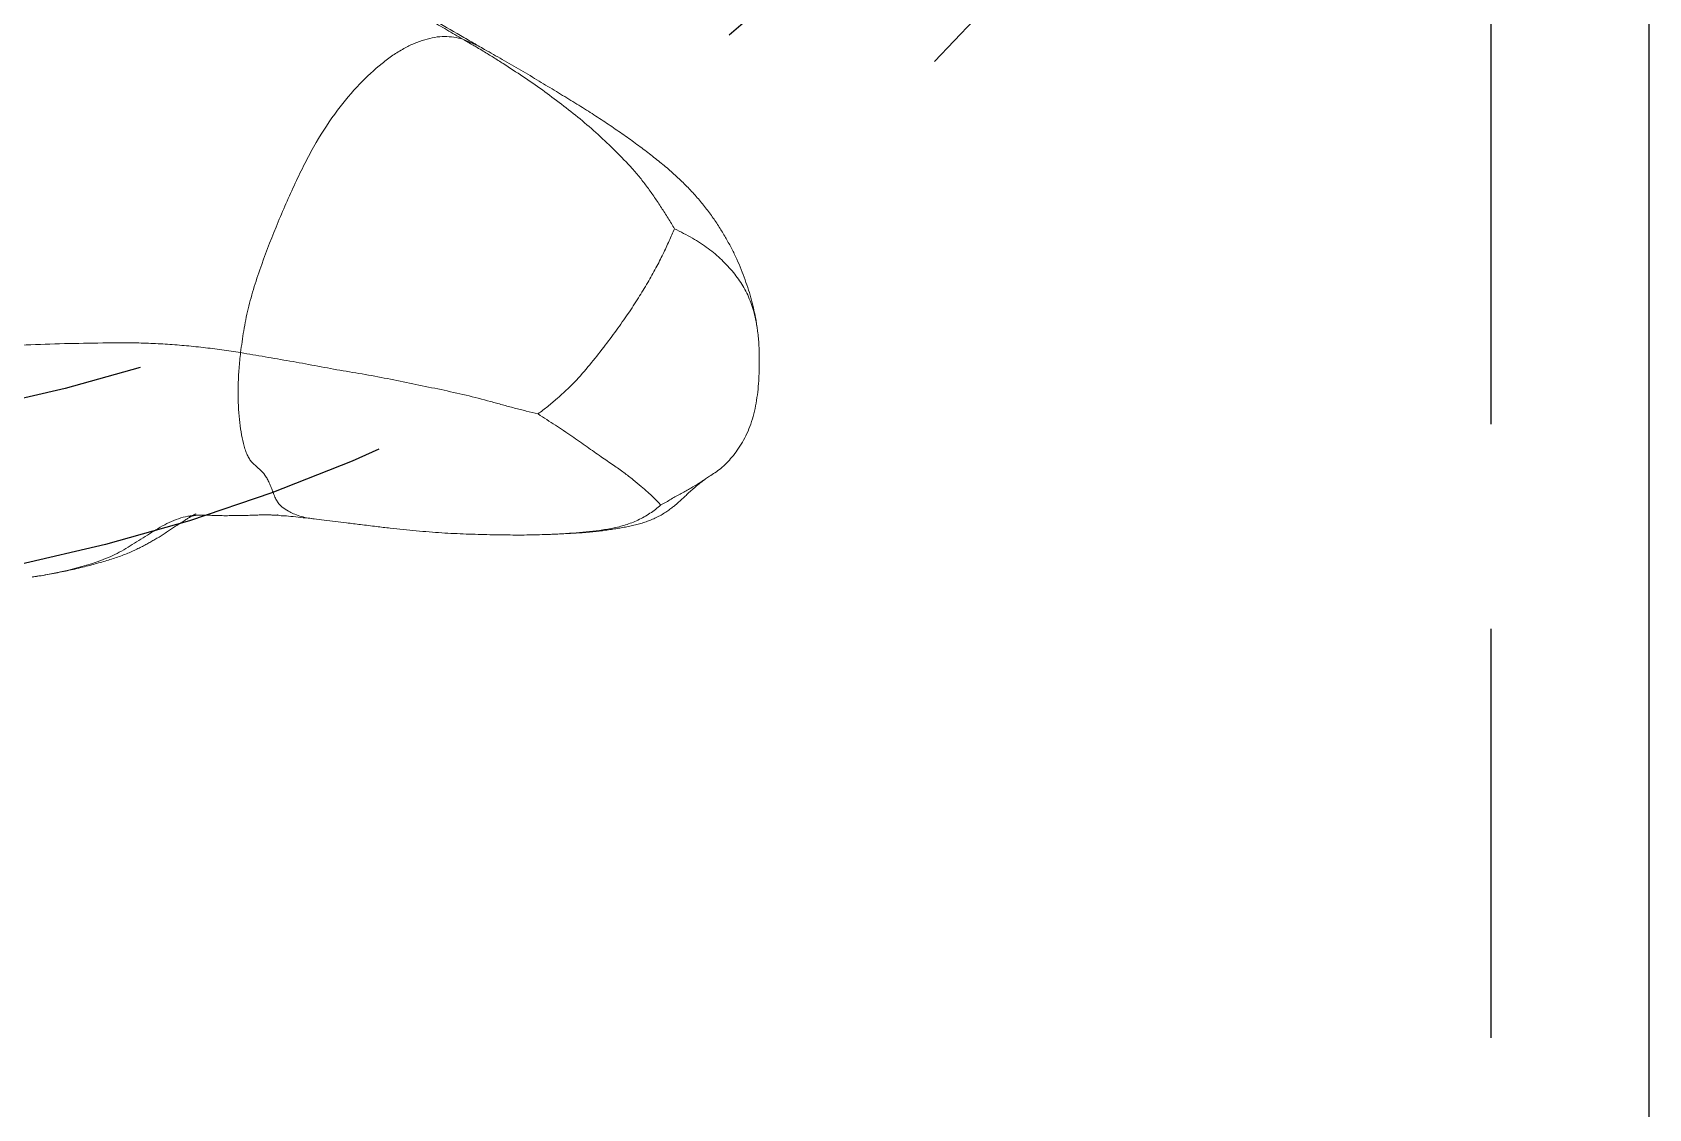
# Model space of a CAD drawing. Header units: inches. Extents: x 149964 to 151052, y -48230 to -47460.
# Drawn here: x 150554.52 to 150569.57, y -47726.96 to -47716.93 of the extents above; entities that cross this region are included whole.
import ezdxf

# ---------------------------------------------------------------- set-up
doc = ezdxf.new("R2010")
doc.units = ezdxf.units.IN
doc.header["$LTSCALE"] = 2
doc.header["$MEASUREMENT"] = 0
doc.linetypes.add('HIDDEN', pattern=[9.525, 6.35, -3.175])
doc.layers.get('0').update_dxf_attribs({"linetype": 'CONTINUOUS'})
doc.layers.add('PRODUCT', color=1, linetype='CONTINUOUS', lineweight=15)
doc.layers.add('SP', color=3, linetype='CONTINUOUS')
doc.layers.add('壓塊', color=157, linetype='CONTINUOUS')

# ---------------------------------------------------------------- blocks, each defined once
blk = doc.blocks.new('20160720.142035')
at = {"layer": 'PRODUCT', "linetype": 'ByBlock'}
for p, q in [((-15.706, -35.493), (-15.706, -35.488)), ((-15.708, -35.921), (-15.704, -36.134)), ((-15.708, -35.921), (-15.708, -35.921)), ((-15.741, -36.568), (-15.741, -36.568)), ((-11.333, -38.095), (-11.272, -37.953)), ((-15.886, -38.763), (-15.885, -38.769)), ((-15.373, -40.207), (-15.373, -40.208)), ((-13.944, -40.692), (-13.944, -40.692))]:
    blk.add_line(p, q, dxfattribs=at)
for points, start_tangent, end_tangent in [([(-14.11, -31.701), (-14.126, -31.855), (-14.14, -32.014), (-14.148, -32.179), (-14.153, -32.349), (-14.155, -32.693), (-14.148, -33.043), (-14.137, -33.395), (-14.125, -33.75), (-14.112, -34.107), (-14.104, -34.464), (-14.101, -34.823), (-14.104, -35.002), (-14.113, -35.18), (-14.126, -35.357), (-14.144, -35.533), (-14.165, -35.709), (-14.192, -35.883)], (-0.109699, -0.993965), (-0.175903, -0.984408)), ([(-15.764, -35.348), (-15.791, -35.307), (-15.816, -35.268), (-15.841, -35.23), (-15.866, -35.191), (-15.892, -35.152), (-15.916, -35.113), (-15.938, -35.075), (-15.96, -35.037), (-15.981, -34.999), (-16.002, -34.959), (-16.023, -34.916), (-16.045, -34.869), (-16.066, -34.819), (-16.087, -34.765), (-16.106, -34.709), (-16.125, -34.651), (-16.143, -34.591), (-16.16, -34.529), (-16.178, -34.462), (-16.195, -34.393), (-16.212, -34.322), (-16.227, -34.25), (-16.242, -34.176), (-16.256, -34.101), (-16.27, -34.024), (-16.282, -33.947), (-16.283, -33.943)], (-0.540035, 0.841643), (-0.15929, 0.987232)), ([(-16.283, -33.943), (-16.275, -33.993), (-16.198, -34.358), (-16.073, -34.711), (-15.981, -34.874), (-15.88, -35.034), (-15.785, -35.197), (-15.721, -35.369), (-15.708, -35.46), (-15.706, -35.488)], (0.159396, -0.987215), (0.051292, -0.998684)), ([(-10.015, -34.909), (-10.087, -35.349), (-10.209, -35.789), (-10.368, -36.233), (-10.567, -36.703), (-10.81, -37.19), (-11.108, -37.706), (-11.256, -37.963)], (-0.085392, -0.996347), (-0.498099, -0.86712)), ([(-15.718, -35.423), (-15.728, -35.406), (-15.742, -35.382), (-15.764, -35.348)], (-0.503323, 0.864098), (-0.540035, 0.841643)), ([(-11.272, -37.953), (-11.185, -37.803), (-11.097, -37.652), (-11.01, -37.5), (-10.923, -37.349), (-10.75, -37.048), (-10.592, -36.74), (-10.45, -36.426), (-10.323, -36.106), (-10.21, -35.782), (-10.113, -35.452), (-10.074, -35.286), (-10.071, -35.272)], (0.499908, 0.866079), (0.207199, 0.978299)), ([(-15.714, -35.429), (-15.715, -35.425), (-15.72, -35.406), (-15.723, -35.399), (-15.719, -35.409), (-15.713, -35.424), (-15.706, -35.441), (-15.7, -35.455), (-15.696, -35.465), (-15.694, -35.467), (-15.698, -35.46), (-15.704, -35.448), (-15.71, -35.437), (-15.718, -35.423)], (-0.218983, 0.975729), (-0.503323, 0.864098)), ([(-15.706, -35.488), (-15.707, -35.478), (-15.708, -35.462), (-15.711, -35.444), (-15.715, -35.425), (-15.72, -35.406), (-15.723, -35.399)], (-0.044318, 0.999017), (-0.291653, 0.956524)), ([(-15.708, -35.921), (-15.709, -35.865), (-15.71, -35.807), (-15.711, -35.744), (-15.71, -35.678), (-15.708, -35.615), (-15.706, -35.558), (-15.706, -35.517), (-15.706, -35.494), (-15.706, -35.493)], (-0.025177, 0.999683), (-0.047765, 0.998859)), ([(-15.704, -36.134), (-15.704, -36.096), (-15.705, -36.043), (-15.707, -35.982), (-15.708, -35.927), (-15.708, -35.921)], (0.001208, 0.999999), (-0.025141, 0.999684)), ([(-14.192, -35.883), (-14.34, -35.868), (-14.483, -35.861), (-14.622, -35.86), (-14.753, -35.866), (-14.874, -35.878), (-14.986, -35.897), (-15.089, -35.923), (-15.134, -35.94), (-15.173, -35.959), (-15.205, -35.982), (-15.231, -36.007), (-15.279, -36.06), (-15.334, -36.109), (-15.368, -36.131), (-15.406, -36.15), (-15.449, -36.168), (-15.493, -36.185), (-15.537, -36.202), (-15.575, -36.222), (-15.607, -36.245), (-15.632, -36.271), (-15.669, -36.328), (-15.676, -36.34)], (-0.992561, 0.121752), (-0.457132, -0.889399)), ([(-14.192, -35.883), (-14.231, -36.111), (-14.271, -36.342), (-14.313, -36.574), (-14.356, -36.808), (-14.396, -37.044), (-14.44, -37.28), (-14.488, -37.515), (-14.537, -37.75), (-14.589, -37.983), (-14.648, -38.211), (-14.678, -38.322), (-14.708, -38.433), (-14.736, -38.544), (-14.763, -38.654)], (-0.176112, -0.98437), (-0.23949, -0.970899)), ([(-11.272, -37.953), (-11.254, -37.869), (-11.247, -37.783), (-11.255, -37.692), (-11.278, -37.598), (-11.312, -37.501), (-11.36, -37.403), (-11.422, -37.302), (-11.498, -37.2), (-11.689, -36.993), (-11.933, -36.786), (-12.235, -36.586), (-12.407, -36.492), (-12.59, -36.403), (-12.973, -36.233), (-13.371, -36.079), (-13.577, -36.01), (-13.784, -35.953), (-13.989, -35.912), (-14.192, -35.883)], (0.276245, 0.961087), (-0.992841, 0.119445)), ([(-15.707, -36.229), (-15.706, -36.223), (-15.706, -36.209), (-15.705, -36.192), (-15.705, -36.174), (-15.704, -36.158), (-15.704, -36.144), (-15.704, -36.134)], (0.056949, 0.998377), (0.001616, 0.999999)), ([(-15.741, -36.568), (-15.73, -36.467), (-15.72, -36.372), (-15.713, -36.294), (-15.708, -36.245), (-15.706, -36.225), (-15.707, -36.227)], (0.115767, 0.993276), (-0.070739, -0.997495)), ([(-15.707, -36.232), (-15.706, -36.225), (-15.707, -36.231), (-15.707, -36.229)], (0.082053, 0.996628), (0.056949, 0.998377)), ([(-15.676, -36.34), (-15.698, -36.387), (-15.719, -36.449), (-15.733, -36.513), (-15.741, -36.568)], (-0.457132, -0.889399), (-0.116289, -0.993215)), ([(-15.886, -38.763), (-15.887, -38.715), (-15.89, -38.622), (-15.891, -38.523), (-15.891, -38.42), (-15.89, -38.313), (-15.888, -38.205), (-15.885, -38.095), (-15.882, -37.983), (-15.877, -37.871), (-15.871, -37.757), (-15.862, -37.64), (-15.852, -37.518), (-15.84, -37.398), (-15.827, -37.276), (-15.812, -37.147), (-15.794, -37), (-15.778, -36.87), (-15.764, -36.765), (-15.752, -36.66), (-15.741, -36.568)], (-0.037262, 0.999306), (0.11581, 0.993271)), ([(-13.038, -39.925), (-12.939, -39.865), (-12.842, -39.803), (-12.746, -39.739), (-12.653, -39.673), (-12.563, -39.604), (-12.477, -39.53), (-12.315, -39.375), (-12.161, -39.213), (-12.015, -39.045), (-11.878, -38.871), (-11.745, -38.694), (-11.62, -38.513), (-11.5, -38.329), (-11.441, -38.237), (-11.384, -38.143), (-11.349, -38.085)], (0.865204, 0.501421), (0.507198, 0.861829)), ([(-11.349, -38.085), (-11.328, -38.049), (-11.272, -37.953)], (0.507198, 0.861829), (0.49988, 0.866095)), ([(-11.256, -37.963), (-11.337, -38.102)], (-0.498099, -0.86712), (-0.505741, -0.862685)), ([(-11.368, -38.156), (-11.461, -38.32), (-11.561, -38.494), (-11.663, -38.664), (-11.76, -38.824), (-11.854, -38.979), (-11.944, -39.123), (-12.032, -39.259), (-12.12, -39.389), (-12.208, -39.514), (-12.296, -39.634), (-12.384, -39.747), (-12.472, -39.855), (-12.563, -39.956), (-12.655, -40.051), (-12.749, -40.137), (-12.843, -40.215), (-12.938, -40.285), (-13.035, -40.349), (-13.13, -40.406), (-13.225, -40.458), (-13.321, -40.505), (-13.417, -40.546), (-13.514, -40.582), (-13.609, -40.615), (-13.704, -40.642), (-13.797, -40.665), (-13.89, -40.684), (-13.944, -40.692)], (-0.494067, -0.869424), (-0.989153, -0.146888)), ([(-11.333, -38.095), (-11.368, -38.156)], (-0.503567, -0.863956), (-0.494067, -0.869424)), ([(-14.763, -38.654), (-14.816, -38.735), (-14.868, -38.815), (-14.971, -38.968), (-15.071, -39.111), (-15.162, -39.241), (-15.241, -39.356), (-15.31, -39.454), (-15.376, -39.54), (-15.438, -39.615), (-15.493, -39.677), (-15.538, -39.726), (-15.578, -39.765), (-15.611, -39.797)], (-0.544314, -0.838882), (-0.736812, -0.676098)), ([(-14.763, -38.654), (-14.693, -38.744), (-14.62, -38.831), (-14.467, -38.993), (-14.305, -39.135), (-14.142, -39.265), (-13.983, -39.384), (-13.829, -39.492), (-13.681, -39.589), (-13.54, -39.675), (-13.403, -39.752), (-13.273, -39.818), (-13.151, -39.875), (-13.094, -39.901), (-13.038, -39.925)], (0.603979, -0.797), (0.923498, -0.383603)), ([(-15.374, -40.207), (-15.377, -40.203), (-15.401, -40.171), (-15.433, -40.131), (-15.469, -40.089), (-15.505, -40.05), (-15.539, -40.014), (-15.569, -39.981), (-15.596, -39.951), (-15.615, -39.929), (-15.638, -39.899), (-15.665, -39.863), (-15.692, -39.822), (-15.717, -39.778), (-15.74, -39.731), (-15.759, -39.684), (-15.776, -39.636), (-15.791, -39.586), (-15.803, -39.534), (-15.814, -39.481), (-15.824, -39.429), (-15.832, -39.378), (-15.841, -39.324), (-15.849, -39.267), (-15.856, -39.209), (-15.862, -39.15), (-15.868, -39.083), (-15.873, -39.008), (-15.877, -38.938), (-15.88, -38.879), (-15.883, -38.825), (-15.885, -38.769)], (-0.568619, 0.822601), (-0.038307, 0.999266)), ([(-15.885, -38.769), (-15.881, -38.853), (-15.862, -39.102), (-15.848, -39.226), (-15.827, -39.349), (-15.797, -39.468), (-15.752, -39.584), (-15.689, -39.696), (-15.652, -39.749), (-15.611, -39.797)], (0.038387, -0.999263), (0.669843, -0.742503)), ([(-15.611, -39.797), (-15.585, -39.847), (-15.556, -39.894), (-15.53, -39.941), (-15.505, -39.988), (-15.48, -40.033), (-15.455, -40.076), (-15.406, -40.159), (-15.373, -40.207)], (0.428216, -0.903677), (0.579117, -0.815244)), ([(-13.038, -39.925), (-13.081, -40.01), (-13.126, -40.091), (-13.172, -40.167), (-13.221, -40.238), (-13.329, -40.365), (-13.447, -40.474), (-13.507, -40.52), (-13.569, -40.562), (-13.708, -40.629), (-13.858, -40.676), (-13.944, -40.692)], (-0.429219, -0.9032), (-0.989124, -0.147081)), ([(-13.944, -40.692), (-13.993, -40.699), (-14.122, -40.711), (-14.249, -40.715), (-14.366, -40.713), (-14.454, -40.709), (-14.559, -40.7), (-14.663, -40.685), (-14.763, -40.664), (-14.857, -40.635), (-14.945, -40.6), (-15.026, -40.557), (-15.1, -40.51), (-15.165, -40.46), (-15.222, -40.41), (-15.27, -40.356), (-15.311, -40.301), (-15.344, -40.25), (-15.369, -40.214), (-15.373, -40.208)], (-0.989136, -0.147005), (-0.579509, 0.814966))]:
    blk.add_spline(points, degree=3, dxfattribs=dict(at, start_tangent=start_tangent, end_tangent=end_tangent))
blk = doc.blocks.new('20160825.182511')
at = {"color": 8, "linetype": 'HIDDEN'}
blk.add_circle((0, 0), 16.5, dxfattribs=at)
at = {"layer": 'SP', "linetype": 'HIDDEN'}
for radius in [15, 14]:
    blk.add_circle((0, 0), radius, dxfattribs=at)

msp = doc.modelspace()

# ---------------------------------------------------------------- linework, layer by layer
at = {"layer": '壓塊', "linetype": 'HIDDEN', "ltscale": 0.3}
msp.add_line((150568.105, -47716.773), (150568.105, -47743.253), dxfattribs=at)
at = {"layer": '壓塊', "linetype": 'ByBlock'}
msp.add_line((150569.575, -47716.773), (150569.575, -47744.723), dxfattribs=at)

# ---------------------------------------------------------------- block references
at = {"layer": 'PRODUCT', "linetype": 'ByBlock', "rotation": 90}
msp.add_blockref('20160720.142035', (150520.575, -47705.723), dxfattribs=at)
at = {"layer": 'SP', "linetype": 'ByBlock'}
msp.add_blockref('20160825.182511', (150551.075, -47705.723), dxfattribs=at)

doc.saveas('drawing.dxf')
